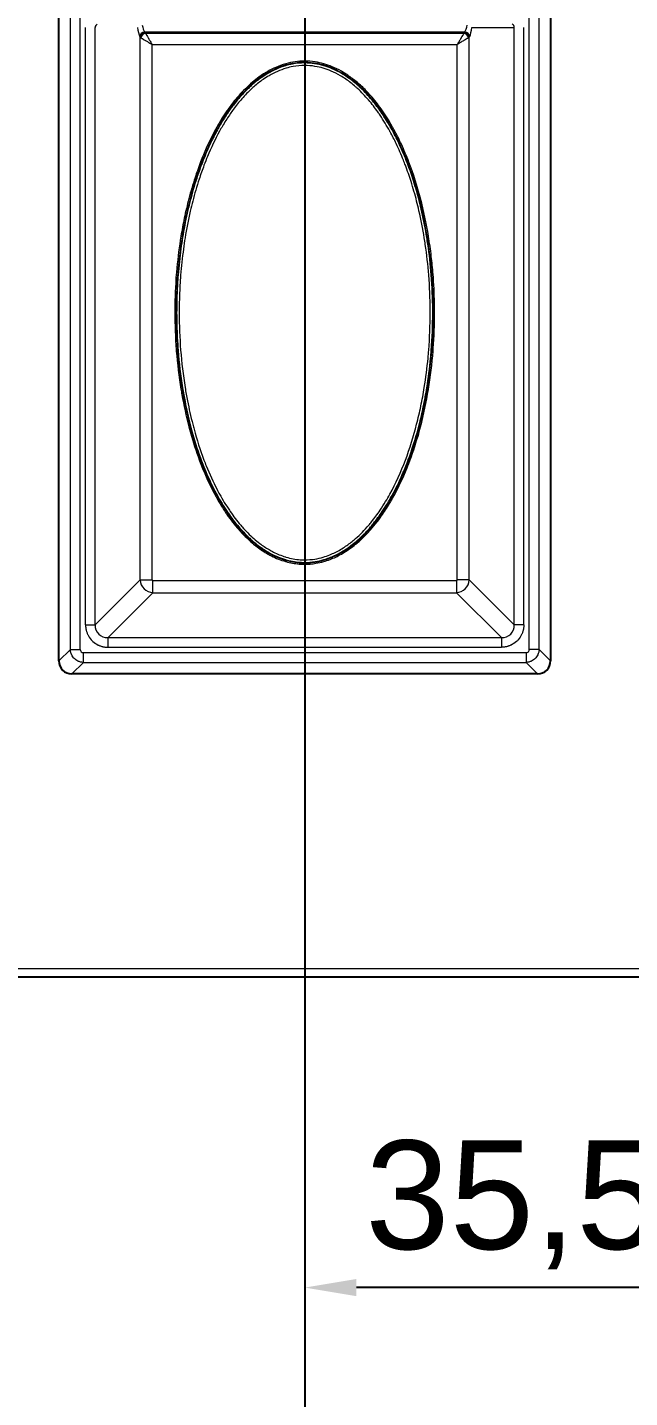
# Model space of a CAD drawing. Header units: millimetres. Extents: x 0 to 1486, y 0 to 1051.
# Drawn here: x 882.6 to 919, y 122.6 to 205.4 of the extents above; entities that cross this region are included whole.
import ezdxf

# ---------------------------------------------------------------- set-up
doc = ezdxf.new("R2010")
doc.units = ezdxf.units.MM
doc.header["$LTSCALE"] = 1.25
for name, color, linetype, lineweight, true_color in [('Bemaßungen(DIN)', 7, 'Continuous', 5, 0x262659), ('Sichtbare Kanten(DIN)', 7, 'Continuous', 25, 0x262659), ('Sichtbare tangentiale Kanten(DIN)', 7, 'Continuous', 15, 0x1a1a3e)]:
    doc.layers.add(name, color=color, linetype=linetype, lineweight=lineweight, true_color=true_color)
doc.styles.add('Aktuell-DINGroßer Text', font='arial.ttf')
doc.dimstyles.new('STANDARD-DIN', dxfattribs={"dimscale": 1.25, "dimtxt": 5.25, "dimasz": 2.5, "dimexe": 3.175, "dimexo": 0, "dimgap": 0.8, "dimtad": 1, "dimrnd": 1e-08, "dimtxsty": 'Aktuell-DINGroßer Text', "dimcen": 0.09, "dimdle": 10, "dimclrd": 256, "dimclre": 256, "dimclrt": 256, "dimazin": 2, "dimtfac": 0.666667, "dimtmove": 0, "dimatfit": 3, "dimfxl": 1, "dimtolj": 1, "dimlwd": 25, "dimlwe": 25, "dimarcsym": 0})

# ---------------------------------------------------------------- blocks, each defined once
blk = doc.blocks.new('_DotSmall')
at = {"color": 0, "linetype": 'ByBlock', "const_width": 0.5}
blk.add_lwpolyline([(-0.0625, 0, 1), (0.0625, 0, 1)], format="xyb", close=True, dxfattribs=at)
blk = doc.blocks.new('*D110')
at = {"layer": 'Bemaßungen(DIN)', "color": 250, "linetype": 'Continuous', "lineweight": 25, "true_color": 0x3f3f3f, "transparency": 16777216}
for p, q in [((865.888, 223.658), (865.888, 107.189)), ((899.388, 220.033), (899.388, 107.189)), ((865.888, 111.158), (896.263, 111.158))]:
    blk.add_line(p, q, dxfattribs=at)
at = {"layer": 'Bemaßungen(DIN)', "color": 250, "linetype": 'Continuous', "true_color": 0x3f3f3f, "transparency": 16777216}
blk.add_solid([(896.263, 111.679), (896.263, 110.637), (899.388, 111.158)], dxfattribs=at)
at = {"layer": 'Defpoints', "color": 0, "linetype": 'Continuous', "transparency": 16777216}
for p in [(865.888, 223.658), (899.388, 220.033), (899.388, 111.158)]:
    blk.add_point(p, dxfattribs=at)
at = {"layer": 'Bemaßungen(DIN)', "color": 250, "linetype": 'Continuous', "lineweight": 25, "true_color": 0x3f3f3f, "transparency": 16777216, "xscale": 3.125, "yscale": 3.125, "zscale": 3.125, "rotation": 180}
blk.add_blockref('_DotSmall', (865.888, 111.158), dxfattribs=at)
at = {"layer": 'Bemaßungen(DIN)', "color": 179, "linetype": 'Continuous', "lineweight": 25, "true_color": 0x262659, "transparency": 16777216, "insert": (868.557, 120.046), "char_height": 6.5625, "attachment_point": 1, "style": 'Aktuell-DINGroßer Text'}
blk.add_mtext('\\A1;33,5{\\H4.375;±0,1}', dxfattribs=at)
blk = doc.blocks.new('*D111')
at = {"layer": 'Bemaßungen(DIN)', "color": 250, "linetype": 'Continuous', "lineweight": 25, "true_color": 0x3f3f3f, "transparency": 16777216}
for p, q in [((899.388, 220.033), (899.388, 125.271)), ((934.888, 220.033), (934.888, 125.271)), ((931.763, 129.239), (902.513, 129.239))]:
    blk.add_line(p, q, dxfattribs=at)
at = {"layer": 'Bemaßungen(DIN)', "color": 250, "linetype": 'Continuous', "true_color": 0x3f3f3f, "transparency": 16777216}
for points in [[(902.513, 129.76), (902.513, 128.719), (899.388, 129.239)], [(931.763, 129.76), (931.763, 128.719), (934.888, 129.239)]]:
    blk.add_solid(points, dxfattribs=at)
at = {"layer": 'Defpoints', "color": 0, "linetype": 'Continuous', "transparency": 16777216}
for p in [(899.388, 220.033), (934.888, 220.033), (899.388, 129.239)]:
    blk.add_point(p, dxfattribs=at)
at = {"layer": 'Bemaßungen(DIN)', "color": 179, "linetype": 'Continuous', "lineweight": 25, "true_color": 0x262659, "transparency": 16777216, "insert": (903.045, 138.127), "char_height": 6.5625, "attachment_point": 1, "style": 'Aktuell-DINGroßer Text'}
blk.add_mtext('\\A1;35,5{\\H4.375;±0,1}', dxfattribs=at)

msp = doc.modelspace()

# ---------------------------------------------------------------- linework, layer by layer
at = {"layer": 'Sichtbare Kanten(DIN)'}
for p, q in [((884.538, 167.096), (884.538, 280.22)), ((914.238, 280.22), (914.238, 167.096)), ((913.45, 166.308), (885.326, 166.308)), ((209.138, 148.008), (1081.138, 148.008))]:
    msp.add_line(p, q, dxfattribs=at)
for centre, major_axis in [((885.351, 167.12), (-0.583, -0.583)), ((913.426, 167.12), (0.583, -0.583))]:
    msp.add_ellipse(centre, major_axis=major_axis, ratio=0.970288, start_param=5.512866, end_param=7.053504, dxfattribs=at)
at = {"layer": 'Sichtbare tangentiale Kanten(DIN)'}
for p, q in [((885.232, 167.79), (885.232, 279.527)), ((885.823, 167.79), (885.823, 279.527)), ((912.954, 167.79), (912.954, 279.527)), ((913.545, 167.79), (913.545, 279.527)), ((886.151, 169.279), (886.151, 205.361)), ((886.733, 169.279), (886.733, 205.361)), ((909.489, 205.361), (912.044, 205.361)), ((912.044, 169.279), (912.044, 205.361)), ((912.626, 169.279), (912.626, 205.361)), ((889.445, 204.778), (889.423, 204.82)), ((889.445, 171.991), (889.445, 204.778)), ((889.714, 205.09), (909.062, 205.09)), ((889.736, 205.047), (889.714, 205.09)), ((889.768, 205.004), (909.008, 205.004)), ((909.041, 205.047), (909.062, 205.09)), ((909.332, 204.778), (909.353, 204.82)), ((909.332, 171.991), (909.332, 204.778)), ((890.172, 171.991), (890.172, 204.33)), ((890.172, 204.33), (908.604, 204.33)), ((908.604, 171.991), (908.604, 204.33)), ((899.388, 203.325), (899.388, 203.249)), ((899.388, 203.249), (899.388, 203.213)), ((899.388, 203.213), (899.388, 203.059)), ((886.733, 169.279), (889.445, 171.991)), ((889.445, 171.991), (890.172, 171.991)), ((890.221, 171.215), (890.221, 171.942)), ((890.221, 171.942), (908.556, 171.942)), ((908.556, 171.942), (908.556, 171.215)), ((909.332, 171.991), (908.604, 171.991)), ((912.044, 169.279), (909.332, 171.991)), ((887.509, 168.503), (890.221, 171.215)), ((890.221, 171.215), (908.556, 171.215)), ((911.267, 168.503), (908.556, 171.215)), ((886.151, 169.279), (886.733, 169.279)), ((912.626, 169.279), (912.044, 169.279)), ((887.509, 168.503), (911.267, 168.503)), ((887.509, 167.921), (887.509, 168.503)), ((911.267, 168.503), (911.267, 167.921)), ((884.538, 167.096), (885.232, 167.79)), ((885.232, 167.79), (885.823, 167.79)), ((886.02, 167.002), (886.02, 167.593)), ((886.02, 167.593), (912.757, 167.593)), ((887.509, 167.921), (911.267, 167.921)), ((912.757, 167.593), (912.757, 167.002)), ((913.545, 167.79), (912.954, 167.79)), ((914.238, 167.096), (913.545, 167.79)), ((885.326, 166.308), (886.02, 167.002)), ((886.02, 167.002), (912.757, 167.002)), ((913.45, 166.308), (912.757, 167.002)), ((209.138, 148.508), (1081.138, 148.508))]:
    msp.add_line(p, q, dxfattribs=at)
for centre, major_axis, ratio, start_param, end_param in [((887.027, 205.361), (0.294, 0), 0.850826, 2.198862, 3.141444), ((889.554, 205.895), (-0.001, 1.197), 0.249407, 2.033422, 2.685728), ((889.846, 205.898), (0, 0.9), 0.332438, 2.027023, 2.68632), ((908.931, 205.898), (0, 0.9), 0.332438, 3.596865, 4.256163), ((909.223, 205.895), (0.001, 1.197), 0.249407, 3.597457, 4.249764), ((911.75, 205.361), (-0.294, 0), 0.850826, 3.141742, 4.084323), ((889.714, 204.82), (-0.267, -0.136), 0.876427, 4.292601, 5.756816), ((889.736, 204.778), (-0.267, -0.136), 0.876427, 4.292601, 5.756816), ((890.226, 204.831), (-0.803, 0), 0.281851, 0.234549, 0.438861), ((889.768, 204.734), (-0.212, -0.212), 0.822157, 4.024283, 5.400495), ((890.261, 205.099), (-0.539, 0), 0.439726, 0.219686, 0.413587), ((908.515, 205.099), (0.539, 0), 0.439726, 5.869599, 6.063499), ((909.008, 204.734), (0.212, -0.212), 0.822157, 0.88269, 2.258902), ((909.041, 204.778), (0.267, -0.136), 0.876427, 0.526369, 1.990584), ((909.062, 204.82), (0.267, -0.136), 0.876427, 0.526369, 1.990584), ((908.551, 204.831), (0.803, 0), 0.281851, 5.844325, 6.048636), ((890.224, 171.994), (0.566, -0.566), 0.950188, 3.956104, 5.468674), ((890.224, 171.994), (0.0375, 0.0375), 0.943242, 2.385308, 3.897877), ((908.553, 171.994), (-0.566, -0.566), 0.950188, 0.814511, 2.327081), ((908.553, 171.994), (-0.0375, 0.0375), 0.943242, 2.385308, 3.897877), ((887.593, 169.363), (0.65, 0.65), 0.870843, 2.385491, 3.897694), ((911.183, 169.363), (-0.65, 0.65), 0.870843, 2.385491, 3.897694), ((886.026, 167.796), (-0.146, -0.146), 0.970883, 5.512439, 7.053932), ((912.751, 167.796), (-0.146, 0.146), 0.970883, 2.370846, 3.912339)]:
    msp.add_ellipse(centre, major_axis=major_axis, ratio=ratio, start_param=start_param, end_param=end_param, dxfattribs=at)
for points, knots in [([(889.499, 204.734), (889.508, 204.729), (889.517, 204.723), (889.528, 204.717), (889.538, 204.711), (889.549, 204.705), (889.56, 204.698), (889.579, 204.687), (889.599, 204.675), (889.62, 204.662), (889.624, 204.66), (889.628, 204.657), (889.632, 204.654), (889.675, 204.629), (889.722, 204.601), (889.77, 204.572), (889.78, 204.566), (889.79, 204.56), (889.799, 204.554), (889.858, 204.519), (889.92, 204.482), (889.982, 204.444), (890.014, 204.425), (890.045, 204.407), (890.077, 204.387), (890.093, 204.378), (890.109, 204.368), (890.125, 204.359), (890.14, 204.349), (890.156, 204.34), (890.172, 204.33)], [0, 0, 0, 0, 0.0583903, 0.0583903, 0.0583903, 0.1166231, 0.1166231, 0.1166231, 0.213731, 0.213731, 0.213731, 0.233069, 0.233069, 0.233069, 0.4274621, 0.4274621, 0.4274621, 0.4661163, 0.4661163, 0.4661163, 0.6989275, 0.6989275, 0.6989275, 0.8156207, 0.8156207, 0.8156207, 0.8739806, 0.8739806, 0.8739806, 0.9322842, 0.9322842, 0.9322842, 0.9322842]), ([(889.768, 205.004), (889.774, 204.995), (889.779, 204.985), (889.785, 204.975), (889.792, 204.965), (889.798, 204.954), (889.805, 204.943), (889.816, 204.924), (889.828, 204.904), (889.841, 204.883), (889.843, 204.879), (889.846, 204.874), (889.848, 204.87), (889.874, 204.827), (889.902, 204.781), (889.931, 204.732), (889.937, 204.723), (889.943, 204.713), (889.949, 204.703), (889.984, 204.644), (890.021, 204.583), (890.058, 204.52), (890.077, 204.489), (890.096, 204.457), (890.115, 204.426), (890.125, 204.41), (890.134, 204.394), (890.144, 204.378), (890.153, 204.362), (890.163, 204.346), (890.172, 204.33)], [0, 0, 0, 0, 0.0583903, 0.0583903, 0.0583903, 0.1166231, 0.1166231, 0.1166231, 0.213731, 0.213731, 0.213731, 0.233069, 0.233069, 0.233069, 0.4274621, 0.4274621, 0.4274621, 0.4661163, 0.4661163, 0.4661163, 0.6989275, 0.6989275, 0.6989275, 0.8156207, 0.8156207, 0.8156207, 0.8739806, 0.8739806, 0.8739806, 0.9322842, 0.9322842, 0.9322842, 0.9322842]), ([(909.008, 205.004), (909.003, 204.995), (908.997, 204.985), (908.991, 204.975), (908.985, 204.965), (908.978, 204.954), (908.972, 204.943), (908.961, 204.924), (908.949, 204.904), (908.936, 204.883), (908.933, 204.879), (908.931, 204.874), (908.928, 204.87), (908.903, 204.827), (908.875, 204.781), (908.845, 204.732), (908.84, 204.723), (908.834, 204.713), (908.828, 204.703), (908.792, 204.644), (908.756, 204.583), (908.718, 204.52), (908.699, 204.489), (908.68, 204.457), (908.661, 204.426), (908.652, 204.41), (908.642, 204.394), (908.633, 204.378), (908.623, 204.362), (908.614, 204.346), (908.604, 204.33)], [0, 0, 0, 0, 0.0583903, 0.0583903, 0.0583903, 0.1166231, 0.1166231, 0.1166231, 0.2137311, 0.2137311, 0.2137311, 0.233069, 0.233069, 0.233069, 0.4274621, 0.4274621, 0.4274621, 0.4661163, 0.4661163, 0.4661163, 0.6989275, 0.6989275, 0.6989275, 0.8156207, 0.8156207, 0.8156207, 0.8739806, 0.8739806, 0.8739806, 0.9322842, 0.9322842, 0.9322842, 0.9322842]), ([(909.278, 204.734), (909.269, 204.729), (909.259, 204.723), (909.249, 204.717), (909.239, 204.711), (909.228, 204.705), (909.217, 204.698), (909.198, 204.687), (909.178, 204.675), (909.157, 204.662), (909.153, 204.66), (909.148, 204.657), (909.144, 204.654), (909.101, 204.629), (909.055, 204.601), (909.006, 204.572), (908.997, 204.566), (908.987, 204.56), (908.977, 204.554), (908.918, 204.519), (908.857, 204.482), (908.794, 204.444), (908.763, 204.425), (908.731, 204.407), (908.7, 204.387), (908.684, 204.378), (908.668, 204.368), (908.652, 204.359), (908.636, 204.349), (908.62, 204.34), (908.604, 204.33)], [0, 0, 0, 0, 0.0583903, 0.0583903, 0.0583903, 0.1166231, 0.1166231, 0.1166231, 0.2137311, 0.2137311, 0.2137311, 0.233069, 0.233069, 0.233069, 0.4274621, 0.4274621, 0.4274621, 0.4661163, 0.4661163, 0.4661163, 0.6989275, 0.6989275, 0.6989275, 0.8156207, 0.8156207, 0.8156207, 0.8739806, 0.8739806, 0.8739806, 0.9322842, 0.9322842, 0.9322842, 0.9322842]), ([(899.388, 203.325), (899.601, 203.325), (899.815, 203.308), (900.025, 203.275), (900.197, 203.248), (900.367, 203.211), (900.534, 203.164), (900.71, 203.114), (900.882, 203.054), (901.051, 202.984), (901.24, 202.905), (901.423, 202.815), (901.601, 202.715), (901.733, 202.64), (901.863, 202.56), (901.989, 202.475), (902.183, 202.343), (902.37, 202.2), (902.549, 202.049), (902.641, 201.971), (902.73, 201.891), (902.817, 201.81), (903.012, 201.627), (903.198, 201.435), (903.374, 201.234), (903.598, 200.98), (903.807, 200.714), (904.003, 200.438), (904.031, 200.398), (904.059, 200.358), (904.087, 200.318), (904.307, 200), (904.511, 199.671), (904.7, 199.334), (904.725, 199.29), (904.75, 199.246), (904.774, 199.202), (904.935, 198.907), (905.086, 198.606), (905.228, 198.301), (905.391, 197.948), (905.542, 197.59), (905.681, 197.227), (905.956, 196.512), (906.187, 195.78), (906.381, 195.04), (906.383, 195.034), (906.384, 195.028), (906.386, 195.022), (906.582, 194.273), (906.74, 193.515), (906.865, 192.751), (906.932, 192.346), (906.989, 191.939), (907.037, 191.531), (907.079, 191.171), (907.115, 190.809), (907.143, 190.447), (907.189, 189.868), (907.218, 189.287), (907.229, 188.706), (907.233, 188.513), (907.235, 188.321), (907.235, 188.129), (907.235, 187.408), (907.209, 186.688), (907.156, 185.97), (907.152, 185.917), (907.148, 185.863), (907.144, 185.81), (907.082, 185.039), (906.99, 184.27), (906.865, 183.506), (906.864, 183.498), (906.863, 183.49), (906.861, 183.483), (906.737, 182.727), (906.58, 181.976), (906.386, 181.236), (906.337, 181.049), (906.286, 180.863), (906.233, 180.678), (906.071, 180.12), (905.888, 179.568), (905.679, 179.026), (905.644, 178.933), (905.607, 178.84), (905.57, 178.747), (905.318, 178.122), (905.031, 177.511), (904.701, 176.923), (904.656, 176.845), (904.611, 176.767), (904.566, 176.689), (904.415, 176.434), (904.256, 176.183), (904.087, 175.939), (903.989, 175.798), (903.887, 175.658), (903.783, 175.522), (903.652, 175.351), (903.516, 175.185), (903.374, 175.023), (903.189, 174.813), (902.995, 174.611), (902.789, 174.421), (902.711, 174.349), (902.631, 174.278), (902.549, 174.209), (902.329, 174.023), (902.097, 173.85), (901.854, 173.695), (901.771, 173.642), (901.686, 173.591), (901.601, 173.543), (901.382, 173.419), (901.154, 173.311), (900.919, 173.221), (900.793, 173.173), (900.664, 173.13), (900.534, 173.093), (900.379, 173.049), (900.221, 173.014), (900.063, 172.988), (899.84, 172.951), (899.614, 172.932), (899.388, 172.932), (899.277, 172.932), (899.166, 172.937), (899.055, 172.946), (898.781, 172.968), (898.508, 173.018), (898.243, 173.093), (898.238, 173.094), (898.234, 173.096), (898.229, 173.097), (897.937, 173.18), (897.654, 173.294), (897.383, 173.431), (897.313, 173.467), (897.244, 173.504), (897.176, 173.543), (896.944, 173.674), (896.721, 173.822), (896.509, 173.983), (896.413, 174.056), (896.319, 174.131), (896.227, 174.209), (895.992, 174.408), (895.77, 174.623), (895.56, 174.848), (895.507, 174.906), (895.454, 174.964), (895.402, 175.023), (895.147, 175.314), (894.91, 175.621), (894.69, 175.939), (894.67, 175.968), (894.65, 175.997), (894.631, 176.026), (894.433, 176.317), (894.248, 176.617), (894.076, 176.923), (894.02, 177.022), (893.966, 177.121), (893.913, 177.221), (893.638, 177.739), (893.395, 178.273), (893.179, 178.818), (893.151, 178.887), (893.124, 178.956), (893.097, 179.026), (892.889, 179.568), (892.705, 180.12), (892.544, 180.678), (892.49, 180.863), (892.439, 181.049), (892.39, 181.236), (892.223, 181.875), (892.083, 182.521), (891.968, 183.172), (891.948, 183.283), (891.929, 183.395), (891.911, 183.506), (891.786, 184.27), (891.694, 185.039), (891.633, 185.81), (891.631, 185.838), (891.628, 185.867), (891.626, 185.895), (891.57, 186.638), (891.542, 187.383), (891.542, 188.129), (891.542, 188.2), (891.542, 188.27), (891.542, 188.341), (891.547, 189.044), (891.577, 189.747), (891.633, 190.447), (891.643, 190.578), (891.654, 190.708), (891.667, 190.838), (891.726, 191.478), (891.807, 192.117), (891.911, 192.751), (891.971, 193.114), (892.038, 193.477), (892.113, 193.837), (892.196, 194.234), (892.288, 194.629), (892.39, 195.022), (892.502, 195.448), (892.626, 195.872), (892.763, 196.291), (892.866, 196.607), (892.978, 196.921), (893.097, 197.231), (893.152, 197.373), (893.208, 197.514), (893.266, 197.654), (893.497, 198.214), (893.757, 198.761), (894.052, 199.29), (894.06, 199.305), (894.068, 199.319), (894.076, 199.334), (894.266, 199.671), (894.469, 200), (894.69, 200.318), (894.699, 200.332), (894.709, 200.346), (894.719, 200.36), (894.931, 200.663), (895.158, 200.956), (895.402, 201.234), (895.531, 201.38), (895.664, 201.522), (895.803, 201.659), (895.939, 201.794), (896.081, 201.924), (896.227, 202.049), (896.359, 202.161), (896.496, 202.268), (896.636, 202.369), (896.81, 202.494), (896.99, 202.61), (897.175, 202.715), (897.325, 202.799), (897.48, 202.877), (897.637, 202.946), (897.834, 203.032), (898.036, 203.105), (898.243, 203.164), (898.615, 203.269), (899.002, 203.325), (899.388, 203.325)], [0, 0, 0, 0, 0.639708, 0.639708, 0.639708, 1.160348, 1.160348, 1.160348, 1.708499, 1.708499, 1.708499, 2.321068, 2.321068, 2.321068, 2.777127, 2.777127, 2.777127, 3.481707, 3.481707, 3.481707, 3.840961, 3.840961, 3.840961, 4.642216, 4.642216, 4.642216, 5.656868, 5.656868, 5.656868, 5.802986, 5.802986, 5.802986, 6.963587, 6.963587, 6.963587, 7.114552, 7.114552, 7.114552, 8.124051, 8.124051, 8.124051, 9.289556, 9.289556, 9.289556, 11.587453, 11.587453, 11.587453, 11.605982, 11.605982, 11.605982, 13.927144, 13.927144, 13.927144, 15.159529, 15.159529, 15.159529, 16.248341, 16.248341, 16.248341, 17.992352, 17.992352, 17.992352, 18.569576, 18.569576, 18.569576, 20.730291, 20.730291, 20.730291, 20.890769, 20.890769, 20.890769, 23.211965, 23.211965, 23.211965, 23.235727, 23.235727, 23.235727, 25.53318, 25.53318, 25.53318, 26.112017, 26.112017, 26.112017, 27.854377, 27.854377, 27.854377, 28.153739, 28.153739, 28.153739, 30.175566, 30.175566, 30.175566, 30.445968, 30.445968, 30.445968, 31.33622, 31.33622, 31.33622, 31.85246, 31.85246, 31.85246, 32.496894, 32.496894, 32.496894, 33.336993, 33.336993, 33.336993, 33.657412, 33.657412, 33.657412, 34.522413, 34.522413, 34.522413, 34.818036, 34.818036, 34.818036, 35.57249, 35.57249, 35.57249, 35.978641, 35.978641, 35.978641, 36.46173, 36.46173, 36.46173, 37.139135, 37.139135, 37.139135, 37.472442, 37.472442, 37.472442, 38.299742, 38.299742, 38.299742, 38.313597, 38.313597, 38.313597, 39.224503, 39.224503, 39.224503, 39.460285, 39.460285, 39.460285, 40.259784, 40.259784, 40.259784, 40.620853, 40.620853, 40.620853, 41.545701, 41.545701, 41.545701, 41.781511, 41.781511, 41.781511, 42.942132, 42.942132, 42.942132, 43.047049, 43.047049, 43.047049, 44.102719, 44.102719, 44.102719, 44.442229, 44.442229, 44.442229, 46.200033, 46.200033, 46.200033, 46.423921, 46.423921, 46.423921, 48.166433, 48.166433, 48.166433, 48.745108, 48.745108, 48.745108, 50.727284, 50.727284, 50.727284, 51.066318, 51.066318, 51.066318, 53.387519, 53.387519, 53.387519, 53.473034, 53.473034, 53.473034, 55.708716, 55.708716, 55.708716, 55.921312, 55.921312, 55.921312, 58.029915, 58.029915, 58.029915, 58.421576, 58.421576, 58.421576, 60.351166, 60.351166, 60.351166, 61.455449, 61.455449, 61.455449, 62.672368, 62.672368, 62.672368, 63.995258, 63.995258, 63.995258, 64.993535, 64.993535, 64.993535, 65.448701, 65.448701, 65.448701, 67.264643, 67.264643, 67.264643, 67.314699, 67.314699, 67.314699, 68.475297, 68.475297, 68.475297, 68.525889, 68.525889, 68.525889, 69.636002, 69.636002, 69.636002, 70.220476, 70.220476, 70.220476, 70.796631, 70.796631, 70.796631, 71.316647, 71.316647, 71.316647, 71.957253, 71.957253, 71.957253, 72.473802, 72.473802, 72.473802, 73.117889, 73.117889, 73.117889, 74.278288, 74.278288, 74.278288, 74.278288]), ([(899.388, 203.249), (899.65, 203.249), (900.209, 203.193), (901.083, 202.923), (901.962, 202.439), (902.811, 201.748), (903.571, 200.92), (904.202, 200.037), (904.935, 198.801), (905.672, 197.157), (906.297, 195.172), (906.715, 193.286), (907.029, 191.196), (907.195, 188.752), (907.122, 185.897), (906.782, 183.2), (906.224, 180.794), (905.507, 178.683), (904.664, 176.92), (903.706, 175.491), (902.801, 174.488), (901.869, 173.754), (900.98, 173.295), (900.047, 173.027), (899.065, 172.973), (898.144, 173.173), (897.39, 173.496), (896.76, 173.875), (896.158, 174.351), (895.554, 174.946), (894.985, 175.635), (894.444, 176.429), (893.839, 177.483), (893.195, 178.899), (892.556, 180.789), (892.005, 183.145), (891.674, 185.714), (891.585, 188.367), (891.713, 190.938), (892.09, 193.59), (892.682, 195.915), (893.383, 197.801), (893.994, 199.068), (894.61, 200.087), (895.183, 200.882), (895.908, 201.694), (896.733, 202.387), (897.683, 202.92), (898.551, 203.193), (899.141, 203.249), (899.388, 203.249)], [0, 0, 0, 0, 0.801473, 1.708499, 2.777127, 3.840961, 5.018658, 6.172353, 7.114552, 9.351003, 11.587453, 13.373491, 15.159529, 17.94491, 20.730291, 23.740723, 26.112017, 28.153739, 30.445968, 31.987116, 33.336993, 34.522413, 35.57249, 36.368743, 37.472442, 38.554664, 39.224503, 39.965544, 40.78815, 41.545701, 42.532728, 43.487478, 44.442229, 46.200033, 48.166433, 50.445565, 53.473034, 55.947305, 58.421576, 61.208417, 63.995258, 65.629951, 67.264643, 68.228999, 69.222094, 70.220476, 71.519846, 72.473802, 73.523577, 74.278288, 74.278288, 74.278288, 74.278288]), ([(899.388, 203.213), (899.781, 203.213), (900.174, 203.152), (900.55, 203.042), (900.72, 202.992), (900.887, 202.931), (901.05, 202.862), (901.246, 202.778), (901.437, 202.681), (901.621, 202.574), (901.736, 202.506), (901.849, 202.434), (901.959, 202.359), (902.169, 202.215), (902.37, 202.057), (902.561, 201.89), (902.603, 201.853), (902.646, 201.815), (902.687, 201.777), (902.93, 201.554), (903.158, 201.316), (903.371, 201.066), (903.432, 200.995), (903.492, 200.923), (903.551, 200.85), (903.733, 200.623), (903.904, 200.389), (904.066, 200.149), (904.116, 200.075), (904.165, 200), (904.214, 199.925), (904.372, 199.678), (904.522, 199.425), (904.664, 199.168), (904.671, 199.155), (904.678, 199.142), (904.686, 199.128), (904.841, 198.844), (904.986, 198.554), (905.122, 198.261), (905.286, 197.909), (905.436, 197.552), (905.575, 197.19), (905.588, 197.156), (905.601, 197.121), (905.614, 197.086), (905.738, 196.759), (905.852, 196.429), (905.958, 196.096), (906.083, 195.703), (906.197, 195.306), (906.3, 194.907), (906.36, 194.673), (906.416, 194.438), (906.469, 194.202), (906.583, 193.695), (906.681, 193.185), (906.764, 192.672), (906.785, 192.54), (906.806, 192.408), (906.825, 192.275), (906.916, 191.655), (906.985, 191.032), (907.034, 190.407), (907.089, 189.702), (907.118, 188.994), (907.122, 188.287), (907.122, 188.234), (907.122, 188.181), (907.122, 188.129), (907.122, 187.368), (907.093, 186.608), (907.034, 185.85), (907.021, 185.685), (907.006, 185.519), (906.991, 185.353), (906.934, 184.762), (906.859, 184.172), (906.764, 183.585), (906.703, 183.205), (906.633, 182.825), (906.554, 182.448), (906.478, 182.08), (906.393, 181.714), (906.3, 181.35), (906.138, 180.722), (905.95, 180.099), (905.731, 179.488), (905.693, 179.382), (905.654, 179.276), (905.614, 179.171), (905.51, 178.895), (905.399, 178.621), (905.281, 178.349), (905.096, 177.925), (904.894, 177.507), (904.67, 177.101), (904.668, 177.097), (904.666, 177.093), (904.664, 177.089), (904.528, 176.842), (904.385, 176.6), (904.233, 176.362), (904.178, 176.277), (904.123, 176.192), (904.066, 176.109), (903.902, 175.866), (903.728, 175.629), (903.544, 175.399), (903.487, 175.329), (903.429, 175.26), (903.371, 175.191), (903.164, 174.949), (902.944, 174.718), (902.71, 174.501), (902.661, 174.456), (902.611, 174.411), (902.561, 174.367), (902.366, 174.197), (902.162, 174.038), (901.948, 173.892), (901.841, 173.819), (901.732, 173.75), (901.621, 173.684), (901.527, 173.63), (901.432, 173.578), (901.336, 173.529), (901.13, 173.425), (900.918, 173.335), (900.699, 173.262), (900.65, 173.245), (900.6, 173.23), (900.55, 173.215), (900.378, 173.164), (900.203, 173.124), (900.026, 173.096), (899.815, 173.062), (899.602, 173.045), (899.388, 173.045), (899.29, 173.045), (899.191, 173.048), (899.093, 173.056), (898.799, 173.078), (898.508, 173.132), (898.226, 173.215), (898.21, 173.22), (898.193, 173.225), (898.177, 173.23), (897.839, 173.334), (897.515, 173.479), (897.21, 173.653), (897.192, 173.663), (897.174, 173.674), (897.156, 173.684), (896.955, 173.802), (896.763, 173.932), (896.578, 174.072), (896.454, 174.166), (896.333, 174.265), (896.216, 174.367), (896.148, 174.426), (896.082, 174.487), (896.016, 174.548), (895.801, 174.751), (895.598, 174.966), (895.407, 175.19), (895.176, 175.46), (894.962, 175.742), (894.762, 176.033), (894.745, 176.058), (894.727, 176.083), (894.71, 176.109), (894.601, 176.27), (894.496, 176.435), (894.394, 176.602), (894.297, 176.762), (894.203, 176.925), (894.113, 177.089), (894.01, 177.275), (893.912, 177.463), (893.818, 177.653), (893.629, 178.036), (893.457, 178.426), (893.298, 178.821), (893.252, 178.937), (893.206, 179.054), (893.162, 179.171), (892.964, 179.696), (892.789, 180.229), (892.635, 180.768), (892.58, 180.961), (892.527, 181.155), (892.477, 181.35), (892.356, 181.819), (892.25, 182.292), (892.158, 182.767), (892.105, 183.039), (892.056, 183.312), (892.012, 183.585), (891.891, 184.336), (891.802, 185.092), (891.742, 185.85), (891.722, 186.106), (891.706, 186.363), (891.693, 186.619), (891.667, 187.122), (891.654, 187.625), (891.654, 188.129), (891.654, 188.522), (891.662, 188.916), (891.678, 189.31), (891.692, 189.676), (891.714, 190.042), (891.743, 190.407), (891.784, 190.937), (891.84, 191.465), (891.911, 191.991), (891.942, 192.219), (891.976, 192.446), (892.012, 192.672), (892.092, 193.163), (892.185, 193.651), (892.292, 194.136), (892.35, 194.394), (892.411, 194.651), (892.477, 194.907), (892.592, 195.355), (892.721, 195.8), (892.865, 196.24), (892.957, 196.524), (893.056, 196.806), (893.162, 197.086), (893.193, 197.169), (893.225, 197.251), (893.258, 197.334), (893.4, 197.694), (893.553, 198.051), (893.72, 198.402), (893.844, 198.661), (893.974, 198.917), (894.113, 199.168), (894.169, 199.27), (894.226, 199.371), (894.285, 199.472), (894.414, 199.692), (894.549, 199.909), (894.692, 200.122), (894.698, 200.131), (894.704, 200.14), (894.71, 200.149), (894.847, 200.352), (894.991, 200.551), (895.143, 200.745), (895.228, 200.854), (895.315, 200.961), (895.405, 201.067), (895.594, 201.287), (895.793, 201.498), (896.004, 201.698), (896.074, 201.763), (896.144, 201.828), (896.216, 201.89), (896.399, 202.051), (896.591, 202.202), (896.792, 202.341), (896.91, 202.423), (897.031, 202.501), (897.155, 202.574), (897.325, 202.673), (897.5, 202.763), (897.68, 202.842), (897.857, 202.92), (898.04, 202.987), (898.226, 203.042), (898.367, 203.083), (898.51, 203.118), (898.654, 203.144), (898.896, 203.189), (899.142, 203.213), (899.388, 203.213)], [0, 0, 0, 0, 1.13436, 1.13436, 1.13436, 1.648132, 1.648132, 1.648132, 2.268893, 2.268893, 2.268893, 2.658644, 2.658644, 2.658644, 3.403508, 3.403508, 3.403508, 3.570243, 3.570243, 3.570243, 4.538009, 4.538009, 4.538009, 4.814995, 4.814995, 4.814995, 5.672522, 5.672522, 5.672522, 5.936787, 5.936787, 5.936787, 6.807049, 6.807049, 6.807049, 6.85221, 6.85221, 6.85221, 7.813767, 7.813767, 7.813767, 8.965202, 8.965202, 8.965202, 9.076064, 9.076064, 9.076064, 10.116636, 10.116636, 10.116636, 11.345066, 11.345066, 11.345066, 12.065149, 12.065149, 12.065149, 13.614093, 13.614093, 13.614093, 14.013663, 14.013663, 14.013663, 15.88308, 15.88308, 15.88308, 17.995019, 17.995019, 17.995019, 18.152131, 18.152131, 18.152131, 20.421151, 20.421151, 20.421151, 20.917399, 20.917399, 20.917399, 22.690238, 22.690238, 22.690238, 23.83978, 23.83978, 23.83978, 24.959232, 24.959232, 24.959232, 26.893631, 26.893631, 26.893631, 27.228211, 27.228211, 27.228211, 28.107348, 28.107348, 28.107348, 29.483886, 29.483886, 29.483886, 29.497213, 29.497213, 29.497213, 30.332062, 30.332062, 30.332062, 30.631736, 30.631736, 30.631736, 31.500075, 31.500075, 31.500075, 31.766262, 31.766262, 31.766262, 32.704434, 32.704434, 32.704434, 32.900755, 32.900755, 32.900755, 33.658217, 33.658217, 33.658217, 34.035302, 34.035302, 34.035302, 34.350766, 34.350766, 34.350766, 35.019428, 35.019428, 35.019428, 35.169775, 35.169775, 35.169775, 35.688089, 35.688089, 35.688089, 36.304253, 36.304253, 36.304253, 36.588432, 36.588432, 36.588432, 37.438768, 37.438768, 37.438768, 37.488776, 37.488776, 37.488776, 38.512582, 38.512582, 38.512582, 38.573276, 38.573276, 38.573276, 39.250927, 39.250927, 39.250927, 39.707763, 39.707763, 39.707763, 39.971507, 39.971507, 39.971507, 40.840853, 40.840853, 40.840853, 41.886498, 41.886498, 41.886498, 41.976802, 41.976802, 41.976802, 42.555048, 42.555048, 42.555048, 43.111289, 43.111289, 43.111289, 43.74126, 43.74126, 43.74126, 45.007841, 45.007841, 45.007841, 45.380295, 45.380295, 45.380295, 47.050279, 47.050279, 47.050279, 47.649332, 47.649332, 47.649332, 49.092716, 49.092716, 49.092716, 49.918292, 49.918292, 49.918292, 52.18734, 52.18734, 52.18734, 52.954306, 52.954306, 52.954306, 54.456398, 54.456398, 54.456398, 55.632024, 55.632024, 55.632024, 56.72542, 56.72542, 56.72542, 58.309742, 58.309742, 58.309742, 58.994445, 58.994445, 58.994445, 60.475949, 60.475949, 60.475949, 61.263459, 61.263459, 61.263459, 62.642156, 62.642156, 62.642156, 63.532468, 63.532468, 63.532468, 63.795658, 63.795658, 63.795658, 64.94916, 64.94916, 64.94916, 65.801482, 65.801482, 65.801482, 66.146102, 66.146102, 66.146102, 66.904062, 66.904062, 66.904062, 66.935983, 66.935983, 66.935983, 67.662022, 67.662022, 67.662022, 68.070543, 68.070543, 68.070543, 68.924954, 68.924954, 68.924954, 69.205049, 69.205049, 69.205049, 69.919449, 69.919449, 69.919449, 70.33964, 70.33964, 70.33964, 70.911285, 70.911285, 70.911285, 71.474241, 71.474241, 71.474241, 71.898749, 71.898749, 71.898749, 72.608523, 72.608523, 72.608523, 72.608523]), ([(899.388, 203.059), (899.595, 203.059), (899.802, 203.042), (900.006, 203.009), (900.175, 202.982), (900.343, 202.944), (900.507, 202.895), (900.671, 202.847), (900.832, 202.788), (900.99, 202.721), (901.18, 202.64), (901.365, 202.546), (901.544, 202.441), (901.656, 202.376), (901.765, 202.306), (901.872, 202.233), (902.077, 202.092), (902.273, 201.938), (902.46, 201.775), (902.502, 201.738), (902.543, 201.701), (902.584, 201.664), (902.818, 201.449), (903.038, 201.219), (903.245, 200.978), (903.248, 200.975), (903.251, 200.971), (903.255, 200.967), (903.449, 200.74), (903.632, 200.502), (903.805, 200.258), (903.85, 200.193), (903.895, 200.129), (903.939, 200.063), (904.151, 199.75), (904.347, 199.426), (904.53, 199.095), (904.537, 199.081), (904.544, 199.068), (904.551, 199.055), (904.68, 198.82), (904.801, 198.581), (904.916, 198.339), (905.073, 198.01), (905.218, 197.676), (905.353, 197.337), (905.393, 197.236), (905.432, 197.134), (905.471, 197.032), (905.594, 196.708), (905.707, 196.38), (905.812, 196.049), (905.937, 195.659), (906.049, 195.265), (906.151, 194.869), (906.201, 194.676), (906.248, 194.483), (906.292, 194.29), (906.418, 193.746), (906.524, 193.198), (906.613, 192.648), (906.634, 192.516), (906.654, 192.385), (906.674, 192.253), (906.764, 191.636), (906.833, 191.017), (906.881, 190.396), (906.936, 189.694), (906.965, 188.99), (906.969, 188.286), (906.969, 188.233), (906.969, 188.181), (906.969, 188.129), (906.969, 187.372), (906.94, 186.616), (906.881, 185.862), (906.869, 185.702), (906.855, 185.542), (906.84, 185.382), (906.783, 184.789), (906.708, 184.198), (906.613, 183.609), (906.552, 183.231), (906.482, 182.854), (906.404, 182.479), (906.328, 182.114), (906.244, 181.75), (906.151, 181.389), (905.963, 180.656), (905.738, 179.933), (905.471, 179.225), (905.204, 178.517), (904.894, 177.825), (904.53, 177.163), (904.448, 177.015), (904.364, 176.868), (904.277, 176.723), (904.169, 176.544), (904.057, 176.368), (903.939, 176.194), (903.777, 175.955), (903.606, 175.721), (903.424, 175.496), (903.369, 175.426), (903.312, 175.358), (903.254, 175.291), (903.008, 175.003), (902.744, 174.731), (902.46, 174.482), (902.434, 174.46), (902.408, 174.438), (902.383, 174.416), (902.216, 174.275), (902.042, 174.141), (901.862, 174.018), (901.758, 173.947), (901.652, 173.88), (901.543, 173.816), (901.341, 173.698), (901.131, 173.593), (900.915, 173.505), (900.781, 173.451), (900.645, 173.403), (900.507, 173.362), (900.341, 173.313), (900.172, 173.274), (900.002, 173.247), (899.799, 173.214), (899.594, 173.198), (899.388, 173.198), (899.298, 173.198), (899.209, 173.201), (899.119, 173.207), (898.832, 173.227), (898.546, 173.28), (898.27, 173.362), (898.254, 173.367), (898.238, 173.371), (898.222, 173.376), (897.974, 173.453), (897.733, 173.552), (897.502, 173.669), (897.411, 173.716), (897.321, 173.765), (897.233, 173.816), (897.038, 173.931), (896.851, 174.057), (896.671, 174.194), (896.549, 174.286), (896.431, 174.382), (896.317, 174.482), (896.067, 174.701), (895.833, 174.937), (895.614, 175.185), (895.583, 175.22), (895.552, 175.255), (895.522, 175.291), (895.296, 175.555), (895.085, 175.833), (894.888, 176.12), (894.871, 176.145), (894.854, 176.169), (894.837, 176.194), (894.625, 176.508), (894.429, 176.831), (894.247, 177.163), (894.194, 177.258), (894.143, 177.354), (894.092, 177.451), (893.851, 177.915), (893.635, 178.392), (893.44, 178.878), (893.394, 178.993), (893.349, 179.109), (893.305, 179.225), (893.074, 179.838), (892.875, 180.462), (892.703, 181.094), (892.677, 181.192), (892.651, 181.29), (892.625, 181.389), (892.505, 181.855), (892.4, 182.324), (892.308, 182.797), (892.255, 183.067), (892.207, 183.338), (892.163, 183.609), (892.043, 184.356), (891.954, 185.108), (891.895, 185.862), (891.836, 186.616), (891.807, 187.372), (891.807, 188.129), (891.807, 188.476), (891.813, 188.824), (891.826, 189.172), (891.84, 189.58), (891.863, 189.988), (891.895, 190.395), (891.936, 190.922), (891.992, 191.447), (892.063, 191.971), (892.094, 192.197), (892.127, 192.423), (892.164, 192.648), (892.251, 193.189), (892.355, 193.727), (892.477, 194.261), (892.524, 194.464), (892.573, 194.667), (892.625, 194.869), (892.74, 195.314), (892.868, 195.755), (893.01, 196.192), (893.102, 196.474), (893.201, 196.754), (893.305, 197.032), (893.373, 197.211), (893.443, 197.388), (893.516, 197.565), (893.732, 198.087), (893.975, 198.599), (894.247, 199.095), (894.302, 199.195), (894.359, 199.295), (894.417, 199.394), (894.55, 199.622), (894.69, 199.845), (894.837, 200.063), (894.901, 200.157), (894.966, 200.251), (895.032, 200.343), (895.187, 200.558), (895.35, 200.766), (895.522, 200.967), (895.707, 201.183), (895.903, 201.391), (896.11, 201.587), (896.177, 201.651), (896.246, 201.714), (896.317, 201.775), (896.496, 201.932), (896.683, 202.08), (896.879, 202.215), (896.994, 202.295), (897.112, 202.371), (897.233, 202.441), (897.397, 202.538), (897.567, 202.625), (897.741, 202.702), (897.913, 202.777), (898.09, 202.842), (898.27, 202.895), (898.405, 202.935), (898.543, 202.968), (898.682, 202.994), (898.915, 203.037), (899.152, 203.059), (899.388, 203.059)], [0, 0, 0, 0, 0.620901, 0.620901, 0.620901, 1.134291, 1.134291, 1.134291, 1.648132, 1.648132, 1.648132, 2.268896, 2.268896, 2.268896, 2.658644, 2.658644, 2.658644, 3.403509, 3.403509, 3.403509, 3.570243, 3.570243, 3.570243, 4.522872, 4.522872, 4.522872, 4.538033, 4.538033, 4.538033, 5.435647, 5.435647, 5.435647, 5.672526, 5.672526, 5.672526, 6.807049, 6.807049, 6.807049, 6.85221, 6.85221, 6.85221, 7.65563, 7.65563, 7.65563, 8.748582, 8.748582, 8.748582, 9.07605, 9.07605, 9.07605, 10.116636, 10.116636, 10.116636, 11.345061, 11.345061, 11.345061, 11.940907, 11.940907, 11.940907, 13.614094, 13.614094, 13.614094, 14.013663, 14.013663, 14.013663, 15.883041, 15.883041, 15.883041, 17.995019, 17.995019, 17.995019, 18.152131, 18.152131, 18.152131, 20.421151, 20.421151, 20.421151, 20.902488, 20.902488, 20.902488, 22.690208, 22.690208, 22.690208, 23.83978, 23.83978, 23.83978, 24.959232, 24.959232, 24.959232, 27.228332, 27.228332, 27.228332, 29.497264, 29.497264, 29.497264, 30.004132, 30.004132, 30.004132, 30.631822, 30.631822, 30.631822, 31.500075, 31.500075, 31.500075, 31.766262, 31.766262, 31.766262, 32.900744, 32.900744, 32.900744, 33.002604, 33.002604, 33.002604, 33.658217, 33.658217, 33.658217, 34.035386, 34.035386, 34.035386, 34.737409, 34.737409, 34.737409, 35.169886, 35.169886, 35.169886, 35.688089, 35.688089, 35.688089, 36.304254, 36.304254, 36.304254, 36.573387, 36.573387, 36.573387, 37.438768, 37.438768, 37.438768, 37.488776, 37.488776, 37.488776, 38.267108, 38.267108, 38.267108, 38.573188, 38.573188, 38.573188, 39.250927, 39.250927, 39.250927, 39.707618, 39.707618, 39.707618, 40.702482, 40.702482, 40.702482, 40.842288, 40.842288, 40.842288, 41.886498, 41.886498, 41.886498, 41.976801, 41.976801, 41.976801, 43.111293, 43.111293, 43.111293, 43.438274, 43.438274, 43.438274, 45.007841, 45.007841, 45.007841, 45.380294, 45.380294, 45.380294, 47.344178, 47.344178, 47.344178, 47.649338, 47.649338, 47.649338, 49.092716, 49.092716, 49.092716, 49.918319, 49.918319, 49.918319, 52.187343, 52.187343, 52.187343, 54.456392, 54.456392, 54.456392, 55.49965, 55.49965, 55.49965, 56.725435, 56.725435, 56.725435, 58.309742, 58.309742, 58.309742, 58.994439, 58.994439, 58.994439, 60.637765, 60.637765, 60.637765, 61.26347, 61.26347, 61.26347, 62.642156, 62.642156, 62.642156, 63.532496, 63.532496, 63.532496, 64.10511, 64.10511, 64.10511, 65.801507, 65.801507, 65.801507, 66.146102, 66.146102, 66.146102, 66.936006, 66.936006, 66.936006, 67.277478, 67.277478, 67.277478, 68.070691, 68.070691, 68.070691, 68.924954, 68.924954, 68.924954, 69.205049, 69.205049, 69.205049, 69.919449, 69.919449, 69.919449, 70.339628, 70.339628, 70.339628, 70.911285, 70.911285, 70.911285, 71.474194, 71.474194, 71.474194, 71.898749, 71.898749, 71.898749, 72.608523, 72.608523, 72.608523, 72.608523]), ([(886.151, 169.279), (886.151, 169.253), (886.151, 169.227), (886.153, 169.201), (886.154, 169.182), (886.155, 169.163), (886.157, 169.143), (886.158, 169.137), (886.158, 169.131), (886.159, 169.124), (886.162, 169.099), (886.165, 169.073), (886.169, 169.048), (886.172, 169.035), (886.174, 169.022), (886.176, 169.01), (886.179, 168.997), (886.181, 168.985), (886.184, 168.972), (886.19, 168.947), (886.196, 168.922), (886.203, 168.898), (886.21, 168.873), (886.217, 168.849), (886.226, 168.825), (886.234, 168.801), (886.243, 168.777), (886.252, 168.753), (886.262, 168.73), (886.272, 168.706), (886.283, 168.684), (886.338, 168.569), (886.408, 168.463), (886.492, 168.369), (886.509, 168.35), (886.526, 168.331), (886.544, 168.314), (886.562, 168.296), (886.58, 168.279), (886.599, 168.262), (886.693, 168.178), (886.799, 168.108), (886.914, 168.053), (886.937, 168.042), (886.96, 168.032), (886.983, 168.022), (887.007, 168.013), (887.031, 168.004), (887.055, 167.996), (887.079, 167.987), (887.103, 167.98), (887.128, 167.973), (887.152, 167.966), (887.177, 167.96), (887.202, 167.954), (887.215, 167.951), (887.227, 167.949), (887.24, 167.946), (887.252, 167.944), (887.265, 167.941), (887.278, 167.939), (887.303, 167.935), (887.329, 167.932), (887.354, 167.929), (887.361, 167.928), (887.367, 167.928), (887.373, 167.927), (887.393, 167.925), (887.412, 167.924), (887.431, 167.923), (887.457, 167.921), (887.483, 167.921), (887.509, 167.921)], [-5.513202, -5.513202, -5.513202, -5.513202, -5.436809, -5.436809, -5.436809, -5.379514, -5.379514, -5.379514, -5.360415, -5.360415, -5.360415, -5.284022, -5.284022, -5.284022, -5.245825, -5.245825, -5.245825, -5.207629, -5.207629, -5.207629, -5.131235, -5.131235, -5.131235, -5.054842, -5.054842, -5.054842, -4.978448, -4.978448, -4.978448, -4.902055, -4.902055, -4.902055, -4.520088, -4.520088, -4.520088, -4.443694, -4.443694, -4.443694, -4.367301, -4.367301, -4.367301, -3.985334, -3.985334, -3.985334, -3.90894, -3.90894, -3.90894, -3.832547, -3.832547, -3.832547, -3.756153, -3.756153, -3.756153, -3.67976, -3.67976, -3.67976, -3.641563, -3.641563, -3.641563, -3.603367, -3.603367, -3.603367, -3.526973, -3.526973, -3.526973, -3.507875, -3.507875, -3.507875, -3.45058, -3.45058, -3.45058, -3.374186, -3.374186, -3.374186, -3.374186]), ([(912.626, 169.279), (912.626, 169.253), (912.625, 169.227), (912.624, 169.201), (912.623, 169.182), (912.621, 169.163), (912.619, 169.143), (912.619, 169.137), (912.618, 169.131), (912.617, 169.124), (912.615, 169.099), (912.611, 169.073), (912.607, 169.048), (912.605, 169.035), (912.603, 169.022), (912.6, 169.01), (912.598, 168.997), (912.595, 168.985), (912.592, 168.972), (912.587, 168.947), (912.581, 168.922), (912.574, 168.898), (912.567, 168.873), (912.559, 168.849), (912.551, 168.825), (912.542, 168.801), (912.534, 168.777), (912.524, 168.753), (912.514, 168.73), (912.504, 168.706), (912.493, 168.684), (912.439, 168.569), (912.368, 168.463), (912.285, 168.369), (912.268, 168.35), (912.251, 168.331), (912.233, 168.314), (912.215, 168.296), (912.197, 168.279), (912.178, 168.262), (912.084, 168.178), (911.977, 168.108), (911.863, 168.053), (911.84, 168.042), (911.817, 168.032), (911.793, 168.022), (911.77, 168.013), (911.746, 168.004), (911.722, 167.996), (911.698, 167.987), (911.673, 167.98), (911.649, 167.973), (911.624, 167.966), (911.599, 167.96), (911.574, 167.954), (911.562, 167.951), (911.549, 167.949), (911.537, 167.946), (911.524, 167.944), (911.511, 167.941), (911.499, 167.939), (911.473, 167.935), (911.448, 167.932), (911.422, 167.929), (911.416, 167.928), (911.409, 167.928), (911.403, 167.927), (911.384, 167.925), (911.364, 167.924), (911.345, 167.923), (911.319, 167.921), (911.293, 167.921), (911.267, 167.921)], [-5.513202, -5.513202, -5.513202, -5.513202, -5.436809, -5.436809, -5.436809, -5.379514, -5.379514, -5.379514, -5.360415, -5.360415, -5.360415, -5.284022, -5.284022, -5.284022, -5.245825, -5.245825, -5.245825, -5.207629, -5.207629, -5.207629, -5.131235, -5.131235, -5.131235, -5.054842, -5.054842, -5.054842, -4.978448, -4.978448, -4.978448, -4.902055, -4.902055, -4.902055, -4.520088, -4.520088, -4.520088, -4.443694, -4.443694, -4.443694, -4.367301, -4.367301, -4.367301, -3.985334, -3.985334, -3.985334, -3.90894, -3.90894, -3.90894, -3.832547, -3.832547, -3.832547, -3.756153, -3.756153, -3.756153, -3.67976, -3.67976, -3.67976, -3.641563, -3.641563, -3.641563, -3.603367, -3.603367, -3.603367, -3.526973, -3.526973, -3.526973, -3.507875, -3.507875, -3.507875, -3.45058, -3.45058, -3.45058, -3.374186, -3.374186, -3.374186, -3.374186]), ([(886.02, 167.002), (885.991, 167.002), (885.962, 167.005), (885.933, 167.009), (885.911, 167.011), (885.889, 167.015), (885.868, 167.02), (885.861, 167.021), (885.854, 167.023), (885.847, 167.025), (885.818, 167.032), (885.79, 167.04), (885.763, 167.05), (885.749, 167.056), (885.735, 167.061), (885.722, 167.067), (885.708, 167.072), (885.695, 167.079), (885.682, 167.085), (885.603, 167.124), (885.531, 167.176), (885.468, 167.238), (885.406, 167.301), (885.354, 167.373), (885.315, 167.452), (885.309, 167.465), (885.303, 167.478), (885.297, 167.492), (885.291, 167.505), (885.286, 167.519), (885.281, 167.533), (885.271, 167.56), (885.262, 167.588), (885.255, 167.616), (885.253, 167.624), (885.252, 167.631), (885.25, 167.638), (885.245, 167.659), (885.242, 167.681), (885.239, 167.703), (885.235, 167.731), (885.233, 167.761), (885.232, 167.79)], [-3.12982, -3.12982, -3.12982, -3.12982, -3.041776, -3.041776, -3.041776, -2.975742, -2.975742, -2.975742, -2.953731, -2.953731, -2.953731, -2.865686, -2.865686, -2.865686, -2.821663, -2.821663, -2.821663, -2.777642, -2.777642, -2.777642, -2.513508, -2.513508, -2.513508, -2.249374, -2.249374, -2.249374, -2.205353, -2.205353, -2.205353, -2.161329, -2.161329, -2.161329, -2.073285, -2.073285, -2.073285, -2.051273, -2.051273, -2.051273, -1.98524, -1.98524, -1.98524, -1.897195, -1.897195, -1.897195, -1.897195]), ([(913.545, 167.79), (913.544, 167.761), (913.542, 167.731), (913.538, 167.703), (913.535, 167.681), (913.531, 167.659), (913.526, 167.638), (913.525, 167.631), (913.523, 167.624), (913.521, 167.616), (913.514, 167.588), (913.506, 167.56), (913.496, 167.533), (913.491, 167.519), (913.485, 167.505), (913.48, 167.492), (913.474, 167.478), (913.468, 167.465), (913.461, 167.452), (913.422, 167.373), (913.37, 167.301), (913.308, 167.238), (913.246, 167.176), (913.173, 167.124), (913.094, 167.085), (913.081, 167.079), (913.068, 167.072), (913.055, 167.067), (913.041, 167.061), (913.028, 167.056), (913.014, 167.05), (912.986, 167.04), (912.958, 167.032), (912.93, 167.025), (912.923, 167.023), (912.916, 167.021), (912.909, 167.02), (912.887, 167.015), (912.866, 167.011), (912.844, 167.009), (912.815, 167.005), (912.786, 167.002), (912.757, 167.002)], [-3.12982, -3.12982, -3.12982, -3.12982, -3.041776, -3.041776, -3.041776, -2.975742, -2.975742, -2.975742, -2.953731, -2.953731, -2.953731, -2.865686, -2.865686, -2.865686, -2.821663, -2.821663, -2.821663, -2.777642, -2.777642, -2.777642, -2.513508, -2.513508, -2.513508, -2.249374, -2.249374, -2.249374, -2.205353, -2.205353, -2.205353, -2.161329, -2.161329, -2.161329, -2.073285, -2.073285, -2.073285, -2.051273, -2.051273, -2.051273, -1.98524, -1.98524, -1.98524, -1.897195, -1.897195, -1.897195, -1.897195])]:
    msp.add_open_spline(points, degree=3, knots=knots, dxfattribs=at)

# ---------------------------------------------------------------- dimensions: what is measured, and where the dimension line sits
at = {"layer": 'Bemaßungen(DIN)', "color": 250, "linetype": 'Continuous', "lineweight": 25, "true_color": 0x3f3f3f}
for base, p1, override, picture, middle in [((899.388, 111.158), (865.888, 223.658), {"dimgap": 0.8, "dimdec": 2, "dimblk1": 'DotSmall', "dimsah": 1, "dimdle": 0, "dimtol": 1, "dimlim": 0, "dimtp": 0.1, "dimtm": 0.1, "dimtdec": 2, "dimtofl": 0, "dimatfit": 1}, '*D110', (882.651, 111.158)), ((899.388, 129.239), (934.888, 220.033), {"dimgap": 0.8, "dimdec": 2, "dimtol": 1, "dimlim": 0, "dimtp": 0.1, "dimtm": 0.1, "dimtdec": 2, "dimtofl": 0, "dimatfit": 1}, '*D111', (917.138, 129.239))]:
    dim = msp.add_linear_dim(base=base, p1=p1, p2=(899.388, 220.033), angle=180, dimstyle='STANDARD-DIN', override=override, dxfattribs=at)
    dim.commit()
    dim.dimension.update_dxf_attribs({"geometry": picture, "text_midpoint": middle, "dimtype": 160})

doc.saveas('drawing.dxf')
